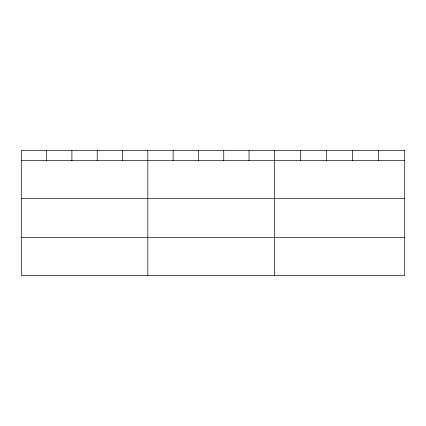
<?xml version="1.0" encoding="UTF-8"?>
<svg xmlns="http://www.w3.org/2000/svg" width="426" height="426" viewBox="0 0 426 426"><rect width="100%" height="100%" fill="white"/><g stroke="black" fill="none" stroke-linecap="round" stroke-linejoin="round"><path stroke-width="0.64" d="M21.3 160.65L404.7 160.65M21.3 198.548L404.7 198.548M21.3 237.591L404.7 237.591M378.629 150.516L378.629 160.65M352.558 150.516L352.558 160.65M326.486 150.516L326.486 160.65M300.415 150.516L300.415 160.65M274.344 150.516L274.344 275.484M249.04 150.516L249.04 160.65M223.735 150.516L223.735 160.65M198.431 150.516L198.431 160.65M173.126 150.516L173.126 160.65M147.822 150.516L147.822 275.484M122.518 150.516L122.518 160.65M97.213 150.516L97.213 160.65M71.909 150.516L71.909 160.65M46.604 150.516L46.604 160.65M404.7 150.516L21.3 150.516L21.3 275.484L404.7 275.484L404.7 150.516"/></g></svg>
